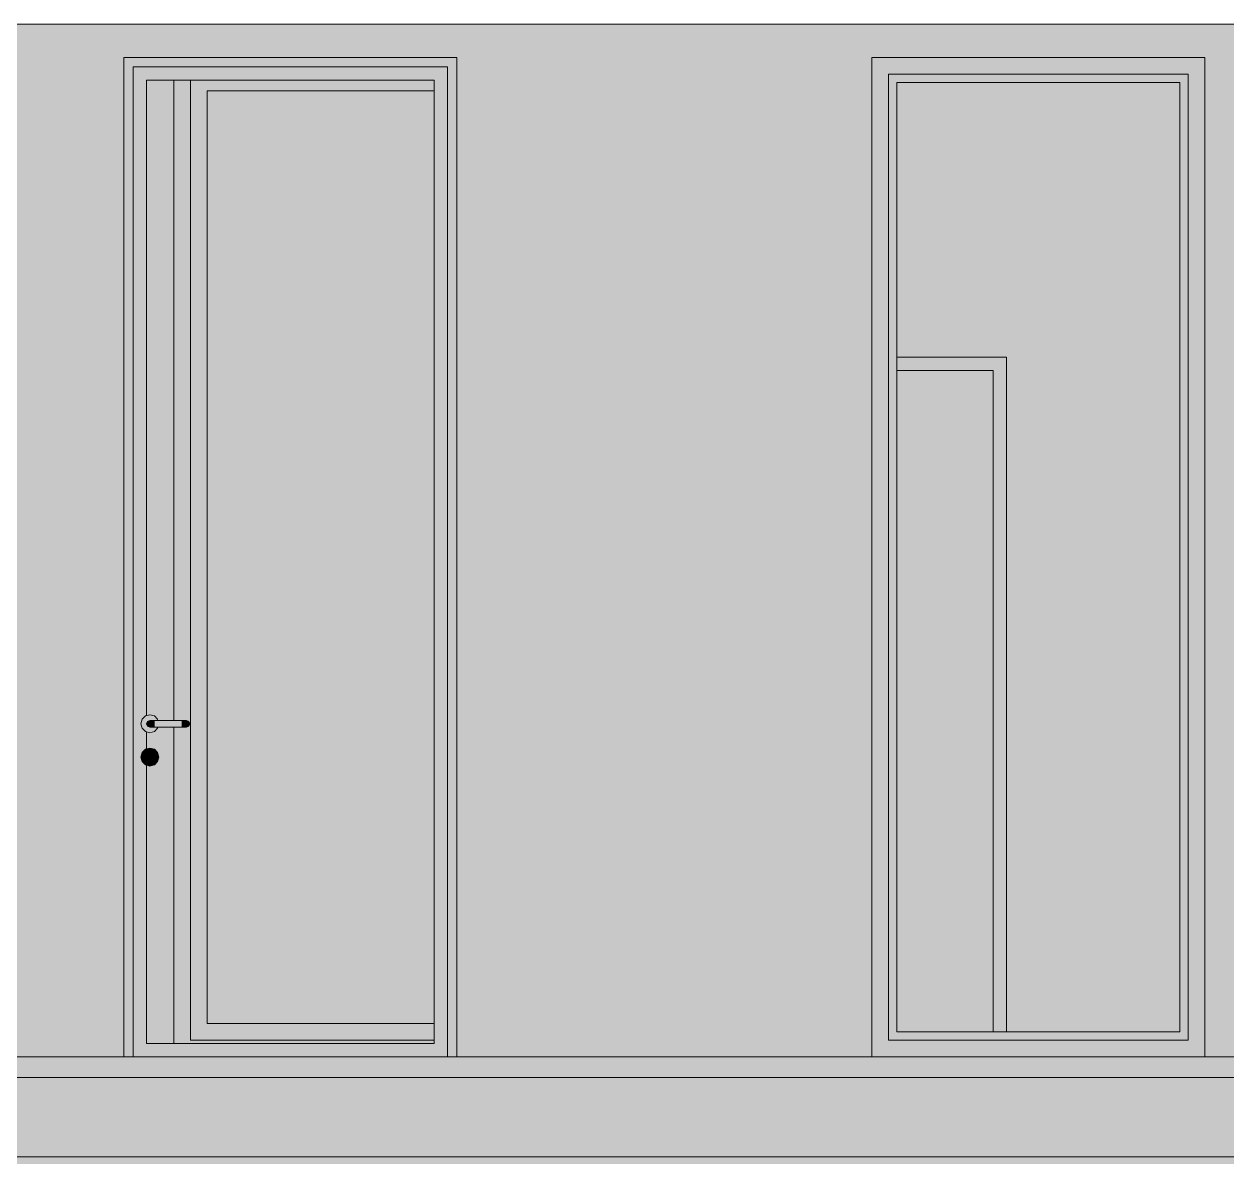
# Model space of a CAD drawing. Header units: centimetres. Extents: x -4381 to 5639, y -3920 to 4826.
# Drawn here: x 117.63 to 121.242, y 31.904 to 35.304 of the extents above; entities that cross this region are included whole.
import ezdxf
from ezdxf.xclip import XClip

# ---------------------------------------------------------------- set-up
doc = ezdxf.new("R2010")
doc.units = ezdxf.units.CM
doc.header["$MEASUREMENT"] = 0
doc.header["$XCLIPFRAME"] = 0
doc.set_wipeout_variables(frame=1)
doc.linetypes.add('Wipeout_Contour', pattern=[100, 0, -100])
for name, color, linetype, lineweight in [('0_Pen_No__1', 7, 'Continuous', 5), ('Dalles_Pen_No__1', 7, 'Continuous', 5), ('Structural - Bearing_Pen_No__1', 7, 'Continuous', 5), ('Structural - Bearing_Pen_No__101', 252, 'Continuous', 5), ('Structural - Bearing_Pen_No__18', 9, 'Continuous', 5), ('Structural - Bearing_Pen_No__2', 8, 'Continuous', 5), ('Structural - Bearing_Pen_No__7', 7, 'Continuous', 5)]:
    doc.layers.add(name, color=color, linetype=linetype, lineweight=lineweight)
for name, color, linetype in [('Dalles', 7, 'Continuous'), ('Drawing & Figure', 7, 'Continuous'), ('Structural - Bearing', 7, 'Continuous')]:
    doc.layers.add(name, color=color, linetype=linetype)
for name, color, linetype, lineweight, true_color in [('Dalles_Pen_No__178', 7, 'Continuous', 5, 0xbda888), ('Structural - Bearing_Pen_No__102', 7, 'Continuous', 5, 0xcccccc), ('Structural - Bearing_Pen_No__112', 7, 'Continuous', 5, 0xd5aaaa), ('Structural - Bearing_Pen_No__186', 7, 'Continuous', 5, 0xe8e8e8), ('Structural - Bearing_Pen_No__62', 7, 'Continuous', 5, 0xaaaaaa)]:
    doc.layers.add(name, color=color, linetype=linetype, lineweight=lineweight, true_color=true_color)

# ---------------------------------------------------------------- blocks, each defined once
blk = doc.blocks.new('Drawing_12_12', base_point=(564.4384, 32.2036))
at = {"color": 254, "linetype": 'Wipeout_Contour', "lineweight": 0, "ltscale": 517.750826}
blk.add_wipeout([(113.0797, 32.2036), (113.0797, 31.9036), (137.6797, 31.9036), (137.6797, 32.2036)], dxfattribs=at).dxf.layer = 'Dalles'
at = {"color": 254, "linetype": 'Wipeout_Contour', "lineweight": 0, "ltscale": 2328.463408}
blk.add_wipeout([(117.9843, 33.2171), (117.9807, 33.2036), (117.9843, 33.1901), (117.9942, 33.1802), (118.0077, 33.1766), (118.0212, 33.1802), (118.0311, 33.1901), (118.032, 33.1936), (118.0227, 33.1936), (118.0077, 33.1936), (118.0006, 33.1965), (117.9977, 33.2036), (118.0006, 33.2107), (118.0077, 33.2136), (118.032, 33.2136), (118.0311, 33.2171), (118.0212, 33.227), (118.0077, 33.2306), (117.9942, 33.227)], dxfattribs=at).dxf.layer = 'Structural - Bearing'
at = {"color": 254, "linetype": 'Wipeout_Contour', "lineweight": 0, "ltscale": 736.543851}
blk.add_wipeout([(118.0151, 33.1133), (118.0127, 33.108), (118.0127, 33.1065), (118.031, 33.1171), (118.0211, 33.1269), (118.0144, 33.1153)], dxfattribs=at).dxf.layer = 'Structural - Bearing'
at = {"layer": 'Dalles_Pen_No__178', "linetype": 'Continuous', "ltscale": 10}
blk.add_hatch(color=256, dxfattribs=at).paths.add_polyline_path([(113.0797, 32.2036), (113.0797, 31.9036), (137.6797, 31.9036), (137.6797, 32.2036)])
at = {"layer": 'Structural - Bearing_Pen_No__18', "linetype": 'Continuous', "ltscale": 10}
for points in [[(117.9843, 33.2171), (117.9807, 33.2036), (117.9843, 33.1901), (117.9942, 33.1802), (118.0077, 33.1766), (118.0212, 33.1802), (118.0311, 33.1901), (118.032, 33.1936), (118.0227, 33.1936), (118.0077, 33.1936), (118.0006, 33.1965), (117.9977, 33.2036), (118.0006, 33.2107), (118.0077, 33.2136), (118.032, 33.2136), (118.0311, 33.2171), (118.0212, 33.227), (118.0077, 33.2306), (117.9942, 33.227)], [(118.0151, 33.1133), (118.0127, 33.108), (118.0127, 33.1065), (118.031, 33.1171), (118.0211, 33.1269), (118.0144, 33.1153)]]:
    blk.add_hatch(color=256, dxfattribs=at).paths.add_polyline_path(points)
at = {"layer": '0_Pen_No__1', "linetype": 'Continuous', "ltscale": 10}
blk.add_line((111.0333, 32.142), (137.6797, 32.142), dxfattribs=at)
at = {"layer": 'Structural - Bearing_Pen_No__1', "linetype": 'Continuous', "ltscale": 10}
blk.add_line((137.6797, 31.9036), (113.0797, 31.9036), dxfattribs=at)
at = {"color": 254, "linetype": 'Wipeout_Contour', "lineweight": 0, "ltscale": 490.667752}
blk.add_wipeout([(117.9577, 35.1636), (117.9297, 35.1636), (117.9297, 32.2036), (117.9577, 32.2036)], dxfattribs=at).dxf.layer = 'Structural - Bearing'
at = {"color": 254, "linetype": 'Wipeout_Contour', "lineweight": 0, "ltscale": 494.407285}
blk.add_wipeout([(118.9017, 32.2036), (118.9297, 32.2036), (118.9297, 35.1636), (118.9017, 35.1636)], dxfattribs=at).dxf.layer = 'Structural - Bearing'
at = {"color": 254, "linetype": 'Wipeout_Contour', "lineweight": 0, "ltscale": 490.292266}
blk.add_wipeout([(117.9977, 33.2036), (118.0006, 33.1965), (118.0022, 33.1965), (117.9994, 33.2036)], dxfattribs=at).dxf.layer = 'Structural - Bearing'
at = {"color": 254, "linetype": 'Wipeout_Contour', "lineweight": 0, "ltscale": 490.264237}
blk.add_wipeout([(118.0346, 33.1036), (118.031, 33.1171), (118.0127, 33.1065), (118.0127, 33.1036)], dxfattribs=at).dxf.layer = 'Structural - Bearing'
at = {"layer": 'Structural - Bearing_Pen_No__102', "linetype": 'Continuous', "ltscale": 10}
blk.add_hatch(color=256, dxfattribs=at).paths.add_polyline_path([(117.9977, 33.2036), (118.0006, 33.1965), (118.0022, 33.1965), (117.9994, 33.2036)])
at = {"layer": 'Structural - Bearing_Pen_No__18', "linetype": 'Continuous', "ltscale": 10}
for points in [[(117.9577, 35.1636), (117.9297, 35.1636), (117.9297, 32.2036), (117.9577, 32.2036)], [(118.9017, 32.2036), (118.9297, 32.2036), (118.9297, 35.1636), (118.9017, 35.1636)], [(118.0346, 33.1036), (118.031, 33.1171), (118.0127, 33.1065), (118.0127, 33.1036)]]:
    blk.add_hatch(color=256, dxfattribs=at).paths.add_polyline_path(points)
at = {"color": 254, "linetype": 'Wipeout_Contour', "lineweight": 0, "ltscale": 987.953864}
blk.add_wipeout([(117.9577, 35.1756), (118.9017, 35.1756), (118.9017, 35.1636), (118.9297, 35.1636), (118.9297, 35.2036), (117.9297, 35.2036), (117.9297, 35.1636), (117.9577, 35.1636)], dxfattribs=at).dxf.layer = 'Structural - Bearing'
at = {"color": 254, "linetype": 'Wipeout_Contour', "lineweight": 0, "ltscale": 494.281609}
blk.add_wipeout([(118.9017, 32.2436), (118.9017, 35.1356), (118.8617, 35.1356), (118.8617, 32.2436)], dxfattribs=at).dxf.layer = 'Structural - Bearing'
at = {"color": 254, "linetype": 'Wipeout_Contour', "lineweight": 0, "ltscale": 490.293596}
blk.add_wipeout([(118.0006, 33.1965), (118.0077, 33.1936), (118.0088, 33.1936), (118.0022, 33.1965)], dxfattribs=at).dxf.layer = 'Structural - Bearing'
at = {"color": 254, "linetype": 'Wipeout_Contour', "lineweight": 0, "ltscale": 490.678306}
blk.add_wipeout([(118.031, 33.0902), (118.0346, 33.1036), (118.0127, 33.1036), (118.0127, 33.1007)], dxfattribs=at).dxf.layer = 'Structural - Bearing'
at = {"layer": 'Structural - Bearing_Pen_No__18', "linetype": 'Continuous', "ltscale": 10}
for points in [[(117.9577, 35.1756), (118.9017, 35.1756), (118.9017, 35.1636), (118.9297, 35.1636), (118.9297, 35.2036), (117.9297, 35.2036), (117.9297, 35.1636), (117.9577, 35.1636)], [(118.9017, 32.2436), (118.9017, 35.1356), (118.8617, 35.1356), (118.8617, 32.2436)], [(118.031, 33.0902), (118.0346, 33.1036), (118.0127, 33.1036), (118.0127, 33.1007)]]:
    blk.add_hatch(color=256, dxfattribs=at).paths.add_polyline_path(points)
at = {"layer": 'Structural - Bearing_Pen_No__186', "linetype": 'Continuous', "ltscale": 10}
blk.add_hatch(color=256, dxfattribs=at).paths.add_polyline_path([(118.0006, 33.1965), (118.0077, 33.1936), (118.0088, 33.1936), (118.0022, 33.1965)])
at = {"color": 254, "linetype": 'Wipeout_Contour', "lineweight": 0, "ltscale": 490.31565}
blk.add_wipeout([(118.0077, 33.2136), (118.0006, 33.2107), (118.0022, 33.2107), (118.0088, 33.2136)], dxfattribs=at).dxf.layer = 'Structural - Bearing'
at = {"color": 254, "linetype": 'Wipeout_Contour', "lineweight": 0, "ltscale": 490.857074}
blk.add_wipeout([(118.0211, 33.0803), (118.031, 33.0902), (118.0127, 33.1007), (118.0127, 33.095)], dxfattribs=at).dxf.layer = 'Structural - Bearing'
at = {"layer": 'Structural - Bearing_Pen_No__18', "linetype": 'Continuous', "ltscale": 10}
for points in [[(118.0077, 33.2136), (118.0006, 33.2107), (118.0022, 33.2107), (118.0088, 33.2136)], [(118.0211, 33.0803), (118.031, 33.0902), (118.0127, 33.1007), (118.0127, 33.095)]]:
    blk.add_hatch(color=256, dxfattribs=at).paths.add_polyline_path(points)
at = {"color": 254, "linetype": 'Wipeout_Contour', "lineweight": 0, "ltscale": 490.302628}
blk.add_wipeout([(118.0006, 33.2107), (117.9977, 33.2036), (117.9994, 33.2036), (118.0022, 33.2107)], dxfattribs=at).dxf.layer = 'Structural - Bearing'
at = {"color": 254, "linetype": 'Wipeout_Contour', "lineweight": 0, "ltscale": 613.411091}
blk.add_wipeout([(118.0131, 33.1188), (118.0144, 33.1153), (118.0211, 33.1269), (118.0077, 33.1305), (118.0077, 33.121)], dxfattribs=at).dxf.layer = 'Structural - Bearing'
at = {"color": 254, "linetype": 'Wipeout_Contour', "lineweight": 0, "ltscale": 736.36096}
blk.add_wipeout([(118.0112, 33.0876), (118.0077, 33.0861), (118.0077, 33.0767), (118.0211, 33.0803), (118.0127, 33.095), (118.0127, 33.0911)], dxfattribs=at).dxf.layer = 'Structural - Bearing'
at = {"layer": 'Structural - Bearing_Pen_No__18', "linetype": 'Continuous', "ltscale": 10}
for points in [[(118.0131, 33.1188), (118.0144, 33.1153), (118.0211, 33.1269), (118.0077, 33.1305), (118.0077, 33.121)], [(118.0112, 33.0876), (118.0077, 33.0861), (118.0077, 33.0767), (118.0211, 33.0803), (118.0127, 33.095), (118.0127, 33.0911)]]:
    blk.add_hatch(color=256, dxfattribs=at).paths.add_polyline_path(points)
at = {"layer": 'Structural - Bearing_Pen_No__2', "linetype": 'Continuous', "ltscale": 10}
blk.add_hatch(color=256, dxfattribs=at).paths.add_polyline_path([(118.0006, 33.2107), (117.9977, 33.2036), (117.9994, 33.2036), (118.0022, 33.2107)])
at = {"color": 254, "linetype": 'Wipeout_Contour', "lineweight": 0, "ltscale": 490.260198}
blk.add_wipeout([(117.9994, 33.2036), (118.0022, 33.1965), (118.007, 33.1965), (118.0049, 33.2036)], dxfattribs=at).dxf.layer = 'Structural - Bearing'
at = {"color": 254, "linetype": 'Wipeout_Contour', "lineweight": 0, "ltscale": 612.205311}
blk.add_wipeout([(118.0023, 33.1188), (118.0077, 33.121), (118.0077, 33.1305), (117.9942, 33.1269), (118.001, 33.1153)], dxfattribs=at).dxf.layer = 'Structural - Bearing'
at = {"color": 254, "linetype": 'Wipeout_Contour', "lineweight": 0, "ltscale": 734.395644}
blk.add_wipeout([(118.0027, 33.0911), (118.0027, 33.095), (117.9942, 33.0803), (118.0077, 33.0767), (118.0077, 33.0861), (118.0041, 33.0876)], dxfattribs=at).dxf.layer = 'Structural - Bearing'
at = {"layer": 'Structural - Bearing_Pen_No__18', "linetype": 'Continuous', "ltscale": 10}
for points in [[(117.9994, 33.2036), (118.0022, 33.1965), (118.007, 33.1965), (118.0049, 33.2036)], [(118.0023, 33.1188), (118.0077, 33.121), (118.0077, 33.1305), (117.9942, 33.1269), (118.001, 33.1153)], [(118.0027, 33.0911), (118.0027, 33.095), (117.9942, 33.0803), (118.0077, 33.0767), (118.0077, 33.0861), (118.0041, 33.0876)]]:
    blk.add_hatch(color=256, dxfattribs=at).paths.add_polyline_path(points)
at = {"color": 254, "linetype": 'Wipeout_Contour', "lineweight": 0, "ltscale": 490.200718}
blk.add_wipeout([(118.0022, 33.1965), (118.0088, 33.1936), (118.0121, 33.1936), (118.007, 33.1965)], dxfattribs=at).dxf.layer = 'Structural - Bearing'
at = {"color": 254, "linetype": 'Wipeout_Contour', "lineweight": 0, "ltscale": 489.73222}
blk.add_wipeout([(117.9844, 33.0902), (117.9942, 33.0803), (118.0027, 33.095), (118.0027, 33.1007)], dxfattribs=at).dxf.layer = 'Structural - Bearing'
at = {"layer": 'Structural - Bearing_Pen_No__18', "linetype": 'Continuous', "ltscale": 10}
blk.add_hatch(color=256, dxfattribs=at).paths.add_polyline_path([(117.9844, 33.0902), (117.9942, 33.0803), (118.0027, 33.095), (118.0027, 33.1007)])
at = {"layer": 'Structural - Bearing_Pen_No__186', "linetype": 'Continuous', "ltscale": 10}
blk.add_hatch(color=256, dxfattribs=at).paths.add_polyline_path([(118.0022, 33.1965), (118.0088, 33.1936), (118.0121, 33.1936), (118.007, 33.1965)])
at = {"color": 254, "linetype": 'Wipeout_Contour', "lineweight": 0, "ltscale": 490.221741}
blk.add_wipeout([(118.0088, 33.2136), (118.0022, 33.2107), (118.007, 33.2107), (118.0121, 33.2136)], dxfattribs=at).dxf.layer = 'Structural - Bearing'
at = {"color": 254, "linetype": 'Wipeout_Contour', "lineweight": 0, "ltscale": 733.903084}
blk.add_wipeout([(118.0002, 33.1133), (118.001, 33.1153), (117.9942, 33.1269), (117.9844, 33.1171), (118.0027, 33.1065), (118.0027, 33.108)], dxfattribs=at).dxf.layer = 'Structural - Bearing'
at = {"layer": 'Structural - Bearing_Pen_No__102', "linetype": 'Continuous', "ltscale": 10}
blk.add_hatch(color=256, dxfattribs=at).paths.add_polyline_path([(118.0088, 33.2136), (118.0022, 33.2107), (118.007, 33.2107), (118.0121, 33.2136)])
at = {"layer": 'Structural - Bearing_Pen_No__18', "linetype": 'Continuous', "ltscale": 10}
blk.add_hatch(color=256, dxfattribs=at).paths.add_polyline_path([(118.0002, 33.1133), (118.001, 33.1153), (117.9942, 33.1269), (117.9844, 33.1171), (118.0027, 33.1065), (118.0027, 33.108)])
at = {"color": 254, "linetype": 'Wipeout_Contour', "lineweight": 0, "ltscale": 490.269227}
blk.add_wipeout([(118.0022, 33.2107), (117.9994, 33.2036), (118.0049, 33.2036), (118.007, 33.2107)], dxfattribs=at).dxf.layer = 'Structural - Bearing'
at = {"color": 254, "linetype": 'Wipeout_Contour', "lineweight": 0, "ltscale": 490.246857}
blk.add_wipeout([(117.9808, 33.1036), (117.9844, 33.0902), (118.0027, 33.1007), (118.0027, 33.1036)], dxfattribs=at).dxf.layer = 'Structural - Bearing'
at = {"layer": 'Structural - Bearing_Pen_No__101', "linetype": 'Continuous', "ltscale": 10}
blk.add_hatch(color=256, dxfattribs=at).paths.add_polyline_path([(118.0022, 33.2107), (117.9994, 33.2036), (118.0049, 33.2036), (118.007, 33.2107)])
at = {"layer": 'Structural - Bearing_Pen_No__18', "linetype": 'Continuous', "ltscale": 10}
blk.add_hatch(color=256, dxfattribs=at).paths.add_polyline_path([(117.9808, 33.1036), (117.9844, 33.0902), (118.0027, 33.1007), (118.0027, 33.1036)])
at = {"color": 254, "linetype": 'Wipeout_Contour', "lineweight": 0, "ltscale": 490.267427}
blk.add_wipeout([(118.0049, 33.2036), (118.007, 33.1965), (118.0142, 33.1965), (118.013, 33.2036)], dxfattribs=at).dxf.layer = 'Structural - Bearing'
at = {"color": 254, "linetype": 'Wipeout_Contour', "lineweight": 0, "ltscale": 489.830064}
blk.add_wipeout([(117.9844, 33.1171), (117.9808, 33.1036), (118.0027, 33.1036), (118.0027, 33.1065)], dxfattribs=at).dxf.layer = 'Structural - Bearing'
at = {"layer": 'Structural - Bearing_Pen_No__101', "linetype": 'Continuous', "ltscale": 10}
blk.add_hatch(color=256, dxfattribs=at).paths.add_polyline_path([(118.0049, 33.2036), (118.007, 33.1965), (118.0142, 33.1965), (118.013, 33.2036)])
at = {"layer": 'Structural - Bearing_Pen_No__18', "linetype": 'Continuous', "ltscale": 10}
blk.add_hatch(color=256, dxfattribs=at).paths.add_polyline_path([(117.9844, 33.1171), (117.9808, 33.1036), (118.0027, 33.1036), (118.0027, 33.1065)])
at = {"color": 254, "linetype": 'Wipeout_Contour', "lineweight": 0, "ltscale": 490.146338}
blk.add_wipeout([(118.007, 33.1965), (118.0121, 33.1936), (118.0169, 33.1936), (118.0142, 33.1965)], dxfattribs=at).dxf.layer = 'Structural - Bearing'
at = {"layer": 'Structural - Bearing_Pen_No__102', "linetype": 'Continuous', "ltscale": 10}
blk.add_hatch(color=256, dxfattribs=at).paths.add_polyline_path([(118.007, 33.1965), (118.0121, 33.1936), (118.0169, 33.1936), (118.0142, 33.1965)])
at = {"color": 254, "linetype": 'Wipeout_Contour', "lineweight": 0, "ltscale": 490.166516}
blk.add_wipeout([(118.0121, 33.2136), (118.007, 33.2107), (118.0142, 33.2107), (118.0169, 33.2136)], dxfattribs=at).dxf.layer = 'Structural - Bearing'
at = {"layer": 'Structural - Bearing_Pen_No__186', "linetype": 'Continuous', "ltscale": 10}
blk.add_hatch(color=256, dxfattribs=at).paths.add_polyline_path([(118.0121, 33.2136), (118.007, 33.2107), (118.0142, 33.2107), (118.0169, 33.2136)])
at = {"color": 254, "linetype": 'Wipeout_Contour', "lineweight": 0, "ltscale": 490.275831}
blk.add_wipeout([(118.007, 33.2107), (118.0049, 33.2036), (118.013, 33.2036), (118.0142, 33.2107)], dxfattribs=at).dxf.layer = 'Structural - Bearing'
at = {"layer": 'Structural - Bearing_Pen_No__18', "linetype": 'Continuous', "ltscale": 10}
blk.add_hatch(color=256, dxfattribs=at).paths.add_polyline_path([(118.007, 33.2107), (118.0049, 33.2036), (118.013, 33.2036), (118.0142, 33.2107)])
at = {"color": 254, "linetype": 'Wipeout_Contour', "lineweight": 0, "ltscale": 490.306482}
blk.add_wipeout([(118.013, 33.2036), (118.0142, 33.1965), (118.022, 33.1965), (118.0217, 33.2036)], dxfattribs=at).dxf.layer = 'Structural - Bearing'
at = {"layer": 'Structural - Bearing_Pen_No__2', "linetype": 'Continuous', "ltscale": 10}
blk.add_hatch(color=256, dxfattribs=at).paths.add_polyline_path([(118.013, 33.2036), (118.0142, 33.1965), (118.022, 33.1965), (118.0217, 33.2036)])
at = {"color": 254, "linetype": 'Wipeout_Contour', "lineweight": 0, "ltscale": 490.163801}
blk.add_wipeout([(118.0142, 33.1965), (118.0169, 33.1936), (118.0227, 33.1936), (118.022, 33.1965)], dxfattribs=at).dxf.layer = 'Structural - Bearing'
at = {"layer": 'Structural - Bearing_Pen_No__18', "linetype": 'Continuous', "ltscale": 10}
blk.add_hatch(color=256, dxfattribs=at).paths.add_polyline_path([(118.0142, 33.1965), (118.0169, 33.1936), (118.0227, 33.1936), (118.022, 33.1965)])
at = {"color": 254, "linetype": 'Wipeout_Contour', "lineweight": 0, "ltscale": 490.183165}
blk.add_wipeout([(118.0169, 33.2136), (118.0142, 33.2107), (118.022, 33.2107), (118.0227, 33.2136)], dxfattribs=at).dxf.layer = 'Structural - Bearing'
at = {"layer": 'Structural - Bearing_Pen_No__186', "linetype": 'Continuous', "ltscale": 10}
blk.add_hatch(color=256, dxfattribs=at).paths.add_polyline_path([(118.0169, 33.2136), (118.0142, 33.2107), (118.022, 33.2107), (118.0227, 33.2136)])
at = {"color": 254, "linetype": 'Wipeout_Contour', "lineweight": 0, "ltscale": 490.314482}
blk.add_wipeout([(118.0142, 33.2107), (118.013, 33.2036), (118.0217, 33.2036), (118.022, 33.2107)], dxfattribs=at).dxf.layer = 'Structural - Bearing'
at = {"layer": 'Structural - Bearing_Pen_No__102', "linetype": 'Continuous', "ltscale": 10}
blk.add_hatch(color=256, dxfattribs=at).paths.add_polyline_path([(118.0142, 33.2107), (118.013, 33.2036), (118.0217, 33.2036), (118.022, 33.2107)])
at = {"color": 254, "linetype": 'Wipeout_Contour', "lineweight": 0, "ltscale": 2201.64974}
blk.add_wipeout([(117.9577, 32.2436), (117.9977, 32.2436), (117.9977, 33.0793), (117.9942, 33.0802), (117.9843, 33.0901), (117.9807, 33.1036), (117.9843, 33.1171), (117.9942, 33.127), (117.9977, 33.1279), (117.9977, 33.1793), (117.9942, 33.1802), (117.9843, 33.1901), (117.9807, 33.2036), (117.9843, 33.2171), (117.9942, 33.227), (117.9977, 33.2279), (117.9977, 35.1356), (117.9577, 35.1356)], dxfattribs=at).dxf.layer = 'Structural - Bearing'
at = {"color": 254, "linetype": 'Wipeout_Contour', "lineweight": 0, "ltscale": 490.571576}
blk.add_wipeout([(118.0217, 33.2036), (118.022, 33.1965), (118.1034, 33.1965), (118.1037, 33.2036)], dxfattribs=at).dxf.layer = 'Structural - Bearing'
at = {"layer": 'Structural - Bearing_Pen_No__101', "linetype": 'Continuous', "ltscale": 10}
blk.add_hatch(color=256, dxfattribs=at).paths.add_polyline_path([(118.0217, 33.2036), (118.022, 33.1965), (118.1034, 33.1965), (118.1037, 33.2036)])
at = {"layer": 'Structural - Bearing_Pen_No__18', "linetype": 'Continuous', "ltscale": 10}
blk.add_hatch(color=256, dxfattribs=at).paths.add_polyline_path([(117.9577, 32.2436), (117.9977, 32.2436), (117.9977, 33.0793), (117.9942, 33.0802), (117.9843, 33.0901), (117.9807, 33.1036), (117.9843, 33.1171), (117.9942, 33.127), (117.9977, 33.1279), (117.9977, 33.1793), (117.9942, 33.1802), (117.9843, 33.1901), (117.9807, 33.2036), (117.9843, 33.2171), (117.9942, 33.227), (117.9977, 33.2279), (117.9977, 35.1356), (117.9577, 35.1356)])
at = {"color": 254, "linetype": 'Wipeout_Contour', "lineweight": 0, "ltscale": 740.93298}
blk.add_wipeout([(118.9017, 35.1756), (117.9577, 35.1756), (117.9577, 35.1356), (117.9977, 35.1356), (118.8617, 35.1356), (118.9017, 35.1356)], dxfattribs=at).dxf.layer = 'Structural - Bearing'
at = {"color": 254, "linetype": 'Wipeout_Contour', "lineweight": 0, "ltscale": 490.56617}
blk.add_wipeout([(118.022, 33.1965), (118.0227, 33.1936), (118.1027, 33.1936), (118.1034, 33.1965)], dxfattribs=at).dxf.layer = 'Structural - Bearing'
at = {"color": 254, "linetype": 'Wipeout_Contour', "lineweight": 0, "ltscale": 1715.275314}
blk.add_wipeout([(118.0002, 33.1133), (118.0027, 33.108), (118.0027, 33.0911), (118.0041, 33.0876), (118.0077, 33.0861), (118.0112, 33.0876), (118.0127, 33.0911), (118.0127, 33.1065), (118.0127, 33.108), (118.0151, 33.1133), (118.0144, 33.1153), (118.0131, 33.1188), (118.0077, 33.121), (118.0023, 33.1188)], dxfattribs=at).dxf.layer = 'Structural - Bearing'
at = {"color": 254, "linetype": 'Wipeout_Contour', "lineweight": 0, "ltscale": 736.689053}
blk.add_wipeout([(118.9017, 32.2036), (118.9017, 32.2436), (118.8617, 32.2436), (117.9977, 32.2436), (117.9577, 32.2436), (117.9577, 32.2036)], dxfattribs=at).dxf.layer = 'Structural - Bearing'
at = {"layer": 'Structural - Bearing_Pen_No__102', "linetype": 'Continuous', "ltscale": 10}
blk.add_hatch(color=256, dxfattribs=at).paths.add_polyline_path([(118.0002, 33.1133), (118.0027, 33.108), (118.0027, 33.0911), (118.0041, 33.0876), (118.0077, 33.0861), (118.0112, 33.0876), (118.0127, 33.0911), (118.0127, 33.1065), (118.0127, 33.108), (118.0151, 33.1133), (118.0144, 33.1153), (118.0131, 33.1188), (118.0077, 33.121), (118.0023, 33.1188)])
at = {"layer": 'Structural - Bearing_Pen_No__18', "linetype": 'Continuous', "ltscale": 10}
for points in [[(118.9017, 35.1756), (117.9577, 35.1756), (117.9577, 35.1356), (117.9977, 35.1356), (118.8617, 35.1356), (118.9017, 35.1356)], [(118.022, 33.1965), (118.0227, 33.1936), (118.1027, 33.1936), (118.1034, 33.1965)], [(118.9017, 32.2036), (118.9017, 32.2436), (118.8617, 32.2436), (117.9977, 32.2436), (117.9577, 32.2436), (117.9577, 32.2036)]]:
    blk.add_hatch(color=256, dxfattribs=at).paths.add_polyline_path(points)
at = {"color": 254, "linetype": 'Wipeout_Contour', "lineweight": 0, "ltscale": 490.584656}
blk.add_wipeout([(118.0227, 33.2136), (118.022, 33.2107), (118.1034, 33.2107), (118.1027, 33.2136)], dxfattribs=at).dxf.layer = 'Structural - Bearing'
at = {"layer": 'Structural - Bearing_Pen_No__186', "linetype": 'Continuous', "ltscale": 10}
blk.add_hatch(color=256, dxfattribs=at).paths.add_polyline_path([(118.0227, 33.2136), (118.022, 33.2107), (118.1034, 33.2107), (118.1027, 33.2136)])
at = {"color": 254, "linetype": 'Wipeout_Contour', "lineweight": 0, "ltscale": 490.579233}
blk.add_wipeout([(118.022, 33.2107), (118.0217, 33.2036), (118.1037, 33.2036), (118.1034, 33.2107)], dxfattribs=at).dxf.layer = 'Structural - Bearing'
at = {"layer": 'Structural - Bearing_Pen_No__186', "linetype": 'Continuous', "ltscale": 10}
blk.add_hatch(color=256, dxfattribs=at).paths.add_polyline_path([(118.022, 33.2107), (118.0217, 33.2036), (118.1037, 33.2036), (118.1034, 33.2107)])
at = {"color": 254, "linetype": 'Wipeout_Contour', "lineweight": 0, "ltscale": 490.83691}
blk.add_wipeout([(118.1037, 33.2036), (118.1034, 33.1965), (118.1112, 33.1965), (118.1123, 33.2036)], dxfattribs=at).dxf.layer = 'Structural - Bearing'
at = {"layer": 'Structural - Bearing_Pen_No__62', "linetype": 'Continuous', "ltscale": 10}
blk.add_hatch(color=256, dxfattribs=at).paths.add_polyline_path([(118.1037, 33.2036), (118.1034, 33.1965), (118.1112, 33.1965), (118.1123, 33.2036)])
at = {"color": 254, "linetype": 'Wipeout_Contour', "lineweight": 0, "ltscale": 490.968704}
blk.add_wipeout([(118.1034, 33.1965), (118.1027, 33.1936), (118.1084, 33.1936), (118.1112, 33.1965)], dxfattribs=at).dxf.layer = 'Structural - Bearing'
at = {"layer": 'Structural - Bearing_Pen_No__18', "linetype": 'Continuous', "ltscale": 10}
blk.add_hatch(color=256, dxfattribs=at).paths.add_polyline_path([(118.1034, 33.1965), (118.1027, 33.1936), (118.1084, 33.1936), (118.1112, 33.1965)])
at = {"color": 254, "linetype": 'Wipeout_Contour', "lineweight": 0, "ltscale": 490.98631}
blk.add_wipeout([(118.1027, 33.2136), (118.1034, 33.2107), (118.1112, 33.2107), (118.1084, 33.2136)], dxfattribs=at).dxf.layer = 'Structural - Bearing'
at = {"layer": 'Structural - Bearing_Pen_No__186', "linetype": 'Continuous', "ltscale": 10}
blk.add_hatch(color=256, dxfattribs=at).paths.add_polyline_path([(118.1027, 33.2136), (118.1034, 33.2107), (118.1112, 33.2107), (118.1084, 33.2136)])
at = {"color": 254, "linetype": 'Wipeout_Contour', "lineweight": 0, "ltscale": 490.844222}
blk.add_wipeout([(118.1034, 33.2107), (118.1037, 33.2036), (118.1123, 33.2036), (118.1112, 33.2107)], dxfattribs=at).dxf.layer = 'Structural - Bearing'
at = {"layer": 'Structural - Bearing_Pen_No__186', "linetype": 'Continuous', "ltscale": 10}
blk.add_hatch(color=256, dxfattribs=at).paths.add_polyline_path([(118.1034, 33.2107), (118.1037, 33.2036), (118.1123, 33.2036), (118.1112, 33.2107)])
at = {"color": 254, "linetype": 'Wipeout_Contour', "lineweight": 0, "ltscale": 490.875889}
blk.add_wipeout([(118.1123, 33.2036), (118.1112, 33.1965), (118.1184, 33.1965), (118.1205, 33.2036)], dxfattribs=at).dxf.layer = 'Structural - Bearing'
at = {"layer": 'Structural - Bearing_Pen_No__62', "linetype": 'Continuous', "ltscale": 10}
blk.add_hatch(color=256, dxfattribs=at).paths.add_polyline_path([(118.1123, 33.2036), (118.1112, 33.1965), (118.1184, 33.1965), (118.1205, 33.2036)])
at = {"color": 254, "linetype": 'Wipeout_Contour', "lineweight": 0, "ltscale": 490.98608}
blk.add_wipeout([(118.1112, 33.1965), (118.1084, 33.1936), (118.1133, 33.1936), (118.1184, 33.1965)], dxfattribs=at).dxf.layer = 'Structural - Bearing'
at = {"layer": 'Structural - Bearing_Pen_No__62', "linetype": 'Continuous', "ltscale": 10}
blk.add_hatch(color=256, dxfattribs=at).paths.add_polyline_path([(118.1112, 33.1965), (118.1084, 33.1936), (118.1133, 33.1936), (118.1184, 33.1965)])
at = {"color": 254, "linetype": 'Wipeout_Contour', "lineweight": 0, "ltscale": 491.002876}
blk.add_wipeout([(118.1084, 33.2136), (118.1112, 33.2107), (118.1184, 33.2107), (118.1133, 33.2136)], dxfattribs=at).dxf.layer = 'Structural - Bearing'
at = {"layer": 'Structural - Bearing', "linetype": 'Continuous', "lineweight": 0, "ltscale": 10, "true_color": 0xffffff}
blk.add_hatch(color=7, dxfattribs=at).paths.add_polyline_path([(118.1084, 33.2136), (118.1112, 33.2107), (118.1184, 33.2107), (118.1133, 33.2136)])
at = {"color": 254, "linetype": 'Wipeout_Contour', "lineweight": 0, "ltscale": 490.882799}
blk.add_wipeout([(118.1112, 33.2107), (118.1123, 33.2036), (118.1205, 33.2036), (118.1184, 33.2107)], dxfattribs=at).dxf.layer = 'Structural - Bearing'
at = {"layer": 'Structural - Bearing', "linetype": 'Continuous', "lineweight": 0, "ltscale": 10, "true_color": 0xffffff}
blk.add_hatch(color=7, dxfattribs=at).paths.add_polyline_path([(118.1112, 33.2107), (118.1123, 33.2036), (118.1205, 33.2036), (118.1184, 33.2107)])
at = {"color": 254, "linetype": 'Wipeout_Contour', "lineweight": 0, "ltscale": 490.883043}
blk.add_wipeout([(118.1205, 33.2036), (118.1184, 33.1965), (118.1232, 33.1965), (118.126, 33.2036)], dxfattribs=at).dxf.layer = 'Structural - Bearing'
at = {"layer": 'Structural - Bearing_Pen_No__62', "linetype": 'Continuous', "ltscale": 10}
blk.add_hatch(color=256, dxfattribs=at).paths.add_polyline_path([(118.1205, 33.2036), (118.1184, 33.1965), (118.1232, 33.1965), (118.126, 33.2036)])
at = {"color": 254, "linetype": 'Wipeout_Contour', "lineweight": 0, "ltscale": 490.931695}
blk.add_wipeout([(118.1184, 33.1965), (118.1133, 33.1936), (118.1165, 33.1936), (118.1232, 33.1965)], dxfattribs=at).dxf.layer = 'Structural - Bearing'
at = {"layer": 'Structural - Bearing_Pen_No__62', "linetype": 'Continuous', "ltscale": 10}
blk.add_hatch(color=256, dxfattribs=at).paths.add_polyline_path([(118.1184, 33.1965), (118.1133, 33.1936), (118.1165, 33.1936), (118.1232, 33.1965)])
at = {"color": 254, "linetype": 'Wipeout_Contour', "lineweight": 0, "ltscale": 490.94765}
blk.add_wipeout([(118.1133, 33.2136), (118.1184, 33.2107), (118.1232, 33.2107), (118.1165, 33.2136)], dxfattribs=at).dxf.layer = 'Structural - Bearing'
at = {"layer": 'Structural - Bearing', "linetype": 'Continuous', "lineweight": 0, "ltscale": 10, "true_color": 0xffffff}
blk.add_hatch(color=7, dxfattribs=at).paths.add_polyline_path([(118.1133, 33.2136), (118.1184, 33.2107), (118.1232, 33.2107), (118.1165, 33.2136)])
at = {"color": 254, "linetype": 'Wipeout_Contour', "lineweight": 0, "ltscale": 490.88933}
blk.add_wipeout([(118.1184, 33.2107), (118.1205, 33.2036), (118.126, 33.2036), (118.1232, 33.2107)], dxfattribs=at).dxf.layer = 'Structural - Bearing'
at = {"layer": 'Structural - Bearing', "linetype": 'Continuous', "lineweight": 0, "ltscale": 10, "true_color": 0xffffff}
blk.add_hatch(color=7, dxfattribs=at).paths.add_polyline_path([(118.1184, 33.2107), (118.1205, 33.2036), (118.126, 33.2036), (118.1232, 33.2107)])
at = {"color": 254, "linetype": 'Wipeout_Contour', "lineweight": 0, "ltscale": 490.850977}
blk.add_wipeout([(118.126, 33.2036), (118.1232, 33.1965), (118.1247, 33.1965), (118.1277, 33.2036)], dxfattribs=at).dxf.layer = 'Structural - Bearing'
at = {"layer": 'Structural - Bearing_Pen_No__62', "linetype": 'Continuous', "ltscale": 10}
blk.add_hatch(color=256, dxfattribs=at).paths.add_polyline_path([(118.126, 33.2036), (118.1232, 33.1965), (118.1247, 33.1965), (118.1277, 33.2036)])
at = {"color": 254, "linetype": 'Wipeout_Contour', "lineweight": 0, "ltscale": 490.838941}
blk.add_wipeout([(118.1232, 33.1965), (118.1165, 33.1936), (118.1177, 33.1936), (118.1247, 33.1965)], dxfattribs=at).dxf.layer = 'Structural - Bearing'
at = {"layer": 'Structural - Bearing_Pen_No__18', "linetype": 'Continuous', "ltscale": 10}
blk.add_hatch(color=256, dxfattribs=at).paths.add_polyline_path([(118.1232, 33.1965), (118.1165, 33.1936), (118.1177, 33.1936), (118.1247, 33.1965)])
at = {"color": 254, "linetype": 'Wipeout_Contour', "lineweight": 0, "ltscale": 490.853868}
blk.add_wipeout([(118.1165, 33.2136), (118.1232, 33.2107), (118.1247, 33.2107), (118.1177, 33.2136)], dxfattribs=at).dxf.layer = 'Structural - Bearing'
at = {"layer": 'Structural - Bearing_Pen_No__186', "linetype": 'Continuous', "ltscale": 10}
blk.add_hatch(color=256, dxfattribs=at).paths.add_polyline_path([(118.1165, 33.2136), (118.1232, 33.2107), (118.1247, 33.2107), (118.1177, 33.2136)])
at = {"color": 254, "linetype": 'Wipeout_Contour', "lineweight": 0, "ltscale": 490.855936}
blk.add_wipeout([(118.1232, 33.2107), (118.126, 33.2036), (118.1277, 33.2036), (118.1247, 33.2107)], dxfattribs=at).dxf.layer = 'Structural - Bearing'
at = {"layer": 'Structural - Bearing_Pen_No__186', "linetype": 'Continuous', "ltscale": 10}
blk.add_hatch(color=256, dxfattribs=at).paths.add_polyline_path([(118.1232, 33.2107), (118.126, 33.2036), (118.1277, 33.2036), (118.1247, 33.2107)])
at = {"color": 254, "linetype": 'Wipeout_Contour', "lineweight": 0, "ltscale": 3567.467264}
blk.add_wipeout([(117.9977, 35.1356), (117.9977, 33.2279), (118.0077, 33.2306), (118.0212, 33.227), (118.0311, 33.2171), (118.032, 33.2136), (118.1165, 33.2136), (118.1177, 33.2136), (118.1247, 33.2107), (118.1277, 33.2036), (118.1247, 33.1965), (118.1177, 33.1936), (118.032, 33.1936), (118.0311, 33.1901), (118.0212, 33.1802), (118.0077, 33.1766), (117.9977, 33.1793), (117.9977, 33.1279), (118.0077, 33.1306), (118.0212, 33.127), (118.0311, 33.1171), (118.0347, 33.1036), (118.0311, 33.0901), (118.0212, 33.0802), (118.0077, 33.0766), (117.9977, 33.0793), (117.9977, 32.2436), (118.8617, 32.2436), (118.8617, 35.1356)], dxfattribs=at).dxf.layer = 'Structural - Bearing'
at = {"layer": 'Structural - Bearing_Pen_No__102', "linetype": 'Continuous', "ltscale": 10}
blk.add_hatch(color=256, dxfattribs=at).paths.add_polyline_path([(117.9977, 35.1356), (117.9977, 33.2279), (118.0077, 33.2306), (118.0212, 33.227), (118.0311, 33.2171), (118.032, 33.2136), (118.1165, 33.2136), (118.1177, 33.2136), (118.1247, 33.2107), (118.1277, 33.2036), (118.1247, 33.1965), (118.1177, 33.1936), (118.032, 33.1936), (118.0311, 33.1901), (118.0212, 33.1802), (118.0077, 33.1766), (117.9977, 33.1793), (117.9977, 33.1279), (118.0077, 33.1306), (118.0212, 33.127), (118.0311, 33.1171), (118.0347, 33.1036), (118.0311, 33.0901), (118.0212, 33.0802), (118.0077, 33.0766), (117.9977, 33.0793), (117.9977, 32.2436), (118.8617, 32.2436), (118.8617, 35.1356)])
at = {"color": 254, "linetype": 'Wipeout_Contour', "lineweight": 0, "ltscale": 2969.518821}
blk.add_wipeout([(127.3797, 35.3036), (113.3797, 35.3036), (113.3797, 32.2036), (114.2256, 32.2036), (114.2256, 35.2036), (115.2256, 35.2036), (115.2256, 32.2036), (115.7256, 32.2036), (115.7256, 35.2036), (116.7256, 35.2036), (116.7256, 32.2036), (117.9297, 32.2036), (117.9297, 35.2036), (118.9297, 35.2036), (118.9297, 32.2036), (120.1756, 32.2036), (120.1756, 35.2036), (121.1756, 35.2036), (121.1756, 32.2036), (122.1797, 32.2036), (122.1797, 35.2036), (124.1797, 35.2036), (124.1797, 32.2036), (127.3797, 32.2036)], dxfattribs=at).dxf.layer = 'Structural - Bearing'
at = {"layer": 'Structural - Bearing_Pen_No__112', "linetype": 'Continuous', "ltscale": 10}
blk.add_hatch(color=256, dxfattribs=at).paths.add_polyline_path([(127.3797, 35.3036), (113.3797, 35.3036), (113.3797, 32.2036), (114.2256, 32.2036), (114.2256, 35.2036), (115.2256, 35.2036), (115.2256, 32.2036), (115.7256, 32.2036), (115.7256, 35.2036), (116.7256, 35.2036), (116.7256, 32.2036), (117.9297, 32.2036), (117.9297, 35.2036), (118.9297, 35.2036), (118.9297, 32.2036), (120.1756, 32.2036), (120.1756, 35.2036), (121.1756, 35.2036), (121.1756, 32.2036), (122.1797, 32.2036), (122.1797, 35.2036), (124.1797, 35.2036), (124.1797, 32.2036), (127.3797, 32.2036)])
at = {"layer": 'Dalles_Pen_No__1', "linetype": 'Continuous', "ltscale": 10}
for p, q in [((139.6797, 35.3036), (111.0797, 35.3036)), ((118.9297, 32.2036), (117.9297, 32.2036))]:
    blk.add_line(p, q, dxfattribs=at)
at = {"layer": 'Structural - Bearing_Pen_No__1', "linetype": 'Continuous', "ltscale": 10}
for p, q in [((117.9297, 35.2036), (117.9297, 32.2036)), ((118.9297, 35.2036), (117.9297, 35.2036)), ((118.9297, 32.2036), (118.9297, 35.2036)), ((117.9577, 35.1356), (117.9577, 35.1756)), ((117.9577, 35.1756), (118.9017, 35.1756)), ((118.9017, 35.1756), (118.9017, 35.1356)), ((117.9577, 32.2436), (117.9577, 35.1356)), ((117.9977, 35.1356), (117.9977, 33.2279)), ((118.8617, 35.1356), (117.9977, 35.1356)), ((118.0797, 35.1356), (118.0797, 33.2136)), ((118.1297, 32.2536), (118.1297, 35.1356)), ((118.8617, 32.2436), (118.8617, 35.1356)), ((118.9017, 35.1356), (118.9017, 32.2436)), ((118.1797, 32.3036), (118.1797, 35.1036)), ((118.1797, 35.1036), (118.8617, 35.1036)), ((118.0077, 33.2306), (117.9942, 33.227)), ((118.0212, 33.227), (118.0077, 33.2306)), ((117.9843, 33.2171), (117.9807, 33.2036)), ((117.9807, 33.2036), (117.9843, 33.1901)), ((117.9942, 33.227), (117.9843, 33.2171)), ((118.0006, 33.2107), (117.9977, 33.2036)), ((117.9977, 33.2036), (118.0006, 33.1965)), ((118.0022, 33.2107), (117.9994, 33.2036)), ((117.9994, 33.2036), (118.0022, 33.1965)), ((118.0077, 33.2136), (118.0006, 33.2107)), ((118.0006, 33.1965), (118.0077, 33.1936)), ((118.007, 33.2107), (118.0049, 33.2036)), ((118.0049, 33.2036), (118.007, 33.1965)), ((118.0077, 33.2136), (118.0088, 33.2136)), ((118.0077, 33.1936), (118.0088, 33.1936)), ((118.0088, 33.2136), (118.0121, 33.2136)), ((118.0088, 33.1936), (118.0121, 33.1936)), ((118.0121, 33.2136), (118.0169, 33.2136)), ((118.0121, 33.1936), (118.0169, 33.1936)), ((118.0142, 33.2107), (118.013, 33.2036)), ((118.013, 33.2036), (118.0142, 33.1965)), ((118.0169, 33.2136), (118.0227, 33.2136)), ((118.0169, 33.1936), (118.0227, 33.1936)), ((118.0311, 33.2171), (118.0212, 33.227)), ((118.0227, 33.2136), (118.1027, 33.2136)), ((118.0227, 33.1936), (118.1027, 33.1936)), ((118.032, 33.2136), (118.0311, 33.2171)), ((118.0311, 33.1901), (118.032, 33.1936)), ((118.0797, 33.1936), (118.0797, 32.2536)), ((118.1027, 33.2136), (118.1084, 33.2136)), ((118.1027, 33.1936), (118.1084, 33.1936)), ((118.1084, 33.2136), (118.1133, 33.2136)), ((118.1084, 33.1936), (118.1133, 33.1936)), ((118.1112, 33.2107), (118.1123, 33.2036)), ((118.1123, 33.2036), (118.1112, 33.1965)), ((118.1133, 33.2136), (118.1165, 33.2136)), ((118.1133, 33.1936), (118.1165, 33.1936)), ((118.1165, 33.2136), (118.1177, 33.2136)), ((118.1165, 33.1936), (118.1177, 33.1936)), ((118.1177, 33.2136), (118.1247, 33.2107)), ((118.1247, 33.1965), (118.1177, 33.1936)), ((118.1184, 33.2107), (118.1205, 33.2036)), ((118.1205, 33.2036), (118.1184, 33.1965)), ((118.1232, 33.2107), (118.126, 33.2036)), ((118.126, 33.2036), (118.1232, 33.1965)), ((118.1247, 33.2107), (118.1277, 33.2036)), ((118.1277, 33.2036), (118.1247, 33.1965)), ((117.9843, 33.1901), (117.9942, 33.1802)), ((117.9942, 33.1802), (118.0077, 33.1766)), ((117.9977, 33.1793), (117.9977, 33.1279)), ((118.0077, 33.1766), (118.0212, 33.1802)), ((118.0212, 33.1802), (118.0311, 33.1901)), ((117.9942, 33.127), (117.9843, 33.1171)), ((118.0077, 33.1306), (117.9942, 33.127)), ((118.0023, 33.1188), (118.0077, 33.121)), ((118.0212, 33.127), (118.0077, 33.1306)), ((118.0077, 33.121), (118.0131, 33.1188)), ((118.0311, 33.1171), (118.0212, 33.127)), ((117.9843, 33.1171), (117.9807, 33.1036)), ((117.9807, 33.1036), (117.9843, 33.0901)), ((117.9843, 33.0901), (117.9942, 33.0802)), ((118.0002, 33.1133), (118.001, 33.1153)), ((118.0027, 33.108), (118.0002, 33.1133)), ((118.001, 33.1153), (118.0023, 33.1188)), ((118.0027, 33.108), (118.0027, 33.1065)), ((118.0027, 33.1065), (118.0027, 33.1036)), ((118.0027, 33.1036), (118.0027, 33.1007)), ((118.0027, 33.1007), (118.0027, 33.095)), ((118.0027, 33.095), (118.0027, 33.0911)), ((118.0027, 33.0911), (118.0041, 33.0876)), ((118.0041, 33.0876), (118.0077, 33.0861)), ((118.0077, 33.0861), (118.0112, 33.0876)), ((118.0112, 33.0876), (118.0127, 33.0911)), ((118.0127, 33.1065), (118.0127, 33.108)), ((118.0127, 33.1065), (118.0127, 33.1036)), ((118.0127, 33.1036), (118.0127, 33.1007)), ((118.0127, 33.1007), (118.0127, 33.095)), ((118.0127, 33.095), (118.0127, 33.0911)), ((118.0131, 33.1188), (118.0144, 33.1153)), ((118.0144, 33.1153), (118.0151, 33.1133)), ((118.0212, 33.0802), (118.0311, 33.0901)), ((118.0347, 33.1036), (118.0311, 33.1171)), ((118.0311, 33.0901), (118.0347, 33.1036)), ((117.9942, 33.0802), (118.0077, 33.0766)), ((117.9977, 33.0793), (117.9977, 32.2436)), ((118.0077, 33.0766), (118.0212, 33.0802)), ((118.8617, 32.3036), (118.1797, 32.3036)), ((117.9577, 32.2036), (117.9577, 32.2436)), ((117.9977, 32.2436), (118.8617, 32.2436)), ((118.0797, 32.2536), (118.0797, 32.2436)), ((118.8617, 32.2536), (118.1297, 32.2536)), ((118.9017, 32.2436), (118.9017, 32.2036)), ((116.7256, 32.2036), (117.9297, 32.2036))]:
    blk.add_line(p, q, dxfattribs=at)
at = {"color": 254, "linetype": 'Wipeout_Contour', "lineweight": 0, "ltscale": 499.374646}
blk.add_wipeout([(120.2256, 35.1536), (120.1756, 35.1536), (120.1756, 32.2536), (120.2256, 32.2536)], dxfattribs=at).dxf.layer = 'Structural - Bearing'
at = {"color": 254, "linetype": 'Wipeout_Contour', "lineweight": 0, "ltscale": 503.034445}
blk.add_wipeout([(121.1256, 32.2536), (121.1756, 32.2536), (121.1756, 35.1536), (121.1256, 35.1536)], dxfattribs=at).dxf.layer = 'Structural - Bearing'
at = {"layer": 'Structural - Bearing_Pen_No__18', "linetype": 'Continuous', "ltscale": 10}
for points in [[(120.2256, 35.1536), (120.1756, 35.1536), (120.1756, 32.2536), (120.2256, 32.2536)], [(121.1256, 32.2536), (121.1756, 32.2536), (121.1756, 35.1536), (121.1256, 35.1536)]]:
    blk.add_hatch(color=256, dxfattribs=at).paths.add_polyline_path(points)
at = {"color": 254, "linetype": 'Wipeout_Contour', "lineweight": 0, "ltscale": 753.901842}
blk.add_wipeout([(121.1756, 35.2036), (120.1756, 35.2036), (120.1756, 35.1536), (120.2256, 35.1536), (121.1256, 35.1536), (121.1756, 35.1536)], dxfattribs=at).dxf.layer = 'Structural - Bearing'
at = {"color": 254, "linetype": 'Wipeout_Contour', "lineweight": 0, "ltscale": 499.51816}
blk.add_wipeout([(120.2506, 35.1286), (120.2256, 35.1286), (120.2256, 32.2786), (120.2506, 32.2786)], dxfattribs=at).dxf.layer = 'Structural - Bearing'
at = {"color": 254, "linetype": 'Wipeout_Contour', "lineweight": 0, "ltscale": 502.889032}
blk.add_wipeout([(121.1006, 32.2786), (121.1256, 32.2786), (121.1256, 35.1286), (121.1006, 35.1286)], dxfattribs=at).dxf.layer = 'Structural - Bearing'
at = {"color": 254, "linetype": 'Wipeout_Contour', "lineweight": 0, "ltscale": 749.705862}
blk.add_wipeout([(120.1756, 32.2536), (120.1756, 32.2036), (121.1756, 32.2036), (121.1756, 32.2536), (121.1256, 32.2536), (120.2256, 32.2536)], dxfattribs=at).dxf.layer = 'Structural - Bearing'
at = {"layer": 'Structural - Bearing_Pen_No__18', "linetype": 'Continuous', "ltscale": 10}
for points in [[(121.1756, 35.2036), (120.1756, 35.2036), (120.1756, 35.1536), (120.2256, 35.1536), (121.1256, 35.1536), (121.1756, 35.1536)], [(120.2506, 35.1286), (120.2256, 35.1286), (120.2256, 32.2786), (120.2506, 32.2786)], [(121.1006, 32.2786), (121.1256, 32.2786), (121.1256, 35.1286), (121.1006, 35.1286)], [(120.1756, 32.2536), (120.1756, 32.2036), (121.1756, 32.2036), (121.1756, 32.2536), (121.1256, 32.2536), (120.2256, 32.2536)]]:
    blk.add_hatch(color=256, dxfattribs=at).paths.add_polyline_path(points)
at = {"layer": 'Dalles_Pen_No__1', "linetype": 'Continuous', "ltscale": 10}
blk.add_line((121.1756, 32.2036), (120.1756, 32.2036), dxfattribs=at)
at = {"layer": 'Structural - Bearing_Pen_No__1', "linetype": 'Continuous', "ltscale": 10}
for p, q in [((120.1756, 35.2036), (120.1756, 32.2036)), ((121.1756, 35.2036), (120.1756, 35.2036)), ((121.1756, 32.2036), (121.1756, 35.2036)), ((118.9297, 32.2036), (120.1756, 32.2036)), ((121.1756, 32.2036), (122.1797, 32.2036))]:
    blk.add_line(p, q, dxfattribs=at)
at = {"color": 254, "linetype": 'Wipeout_Contour', "lineweight": 0, "ltscale": 753.846319}
blk.add_wipeout([(120.2256, 35.1286), (120.2506, 35.1286), (121.1006, 35.1286), (121.1256, 35.1286), (121.1256, 35.1536), (120.2256, 35.1536)], dxfattribs=at).dxf.layer = 'Structural - Bearing'
at = {"color": 254, "linetype": 'Wipeout_Contour', "lineweight": 0, "ltscale": 749.757904}
blk.add_wipeout([(120.2256, 32.2536), (121.1256, 32.2536), (121.1256, 32.2786), (121.1006, 32.2786), (120.2506, 32.2786), (120.2256, 32.2786)], dxfattribs=at).dxf.layer = 'Structural - Bearing'
at = {"layer": 'Structural - Bearing_Pen_No__18', "linetype": 'Continuous', "ltscale": 10}
for points in [[(120.2256, 35.1286), (120.2506, 35.1286), (121.1006, 35.1286), (121.1256, 35.1286), (121.1256, 35.1536), (120.2256, 35.1536)], [(120.2256, 32.2536), (121.1256, 32.2536), (121.1256, 32.2786), (121.1006, 32.2786), (120.2506, 32.2786), (120.2256, 32.2786)]]:
    blk.add_hatch(color=256, dxfattribs=at).paths.add_polyline_path(points)
at = {"layer": 'Structural - Bearing_Pen_No__1', "linetype": 'Continuous', "ltscale": 10}
for p, q in [((120.2256, 35.1536), (120.2256, 32.2536)), ((121.1256, 35.1536), (120.2256, 35.1536)), ((121.1256, 32.2536), (121.1256, 35.1536)), ((120.2256, 32.2536), (121.1256, 32.2536))]:
    blk.add_line(p, q, dxfattribs=at)
at = {"color": 254, "linetype": 'Wipeout_Contour', "lineweight": 0, "ltscale": 501.201879}
blk.add_wipeout([(120.2506, 35.1286), (120.2506, 32.2786), (121.1006, 32.2786), (121.1006, 35.1286)], dxfattribs=at).dxf.layer = 'Structural - Bearing'
at = {"layer": '0_Pen_No__1', "linetype": 'Continuous', "lineweight": 0, "ltscale": 10, "true_color": 0x000000}
blk.add_hatch(color=18, dxfattribs=at).paths.add_polyline_path([(101.4427, 23.6254), (149.8555, 23.6254), (149.8555, 33.2657), (149.6465, 33.2293), (147.352, 33.3407), (145.8167, 33.4036), (145.8167, 29.4613), (145.5167, 29.1613), (145.5167, 33.8422), (144.6021, 33.4731), (143.9824, 33.1397), (142.0701, 32.7016), (140.0959, 32.5109), (137.6797, 32.2036), (137.6797, 32.142), (111.0333, 32.142), (109.0333, 32.142), (105.2231, 32.3172), (105.2247, 29.4616), (104.9231, 29.16), (104.9231, 32.3177), (101.4427, 32.1658)])
at = {"layer": 'Structural - Bearing_Pen_No__102', "linetype": 'Continuous', "ltscale": 10}
blk.add_hatch(color=256, dxfattribs=at).paths.add_polyline_path([(120.2506, 35.1286), (120.2506, 32.2786), (121.1006, 32.2786), (121.1006, 35.1286)])
at = {"layer": 'Structural - Bearing_Pen_No__1', "linetype": 'Continuous', "ltscale": 10}
for p, q in [((120.2506, 32.2786), (120.2506, 35.1286)), ((120.2506, 35.1286), (121.1006, 35.1286)), ((121.1006, 35.1286), (121.1006, 32.2786)), ((120.5797, 34.3036), (120.2506, 34.3036)), ((120.5797, 32.2786), (120.5797, 34.3036)), ((121.1006, 32.2786), (120.2506, 32.2786))]:
    blk.add_line(p, q, dxfattribs=at)
at = {"layer": 'Structural - Bearing_Pen_No__7', "linetype": 'Continuous', "ltscale": 10}
for p, q in [((120.5397, 34.2636), (120.2506, 34.2636)), ((120.5397, 32.2786), (120.5397, 34.2636))]:
    blk.add_line(p, q, dxfattribs=at)

msp = doc.modelspace()

# ---------------------------------------------------------------- block references
at = {"layer": 'Drawing & Figure', "color": 151, "linetype": 'Continuous', "lineweight": 5, "ltscale": 10, "true_color": 0x80c2ff}
ref = msp.add_blockref('Drawing_12_12', (564.43842, 32.20361), dxfattribs=at)
XClip(ref).set_block_clipping_path([(101.4426918859, 23.6253966175), (149.8554874385, 45.1170657245)])

doc.saveas('drawing.dxf')
